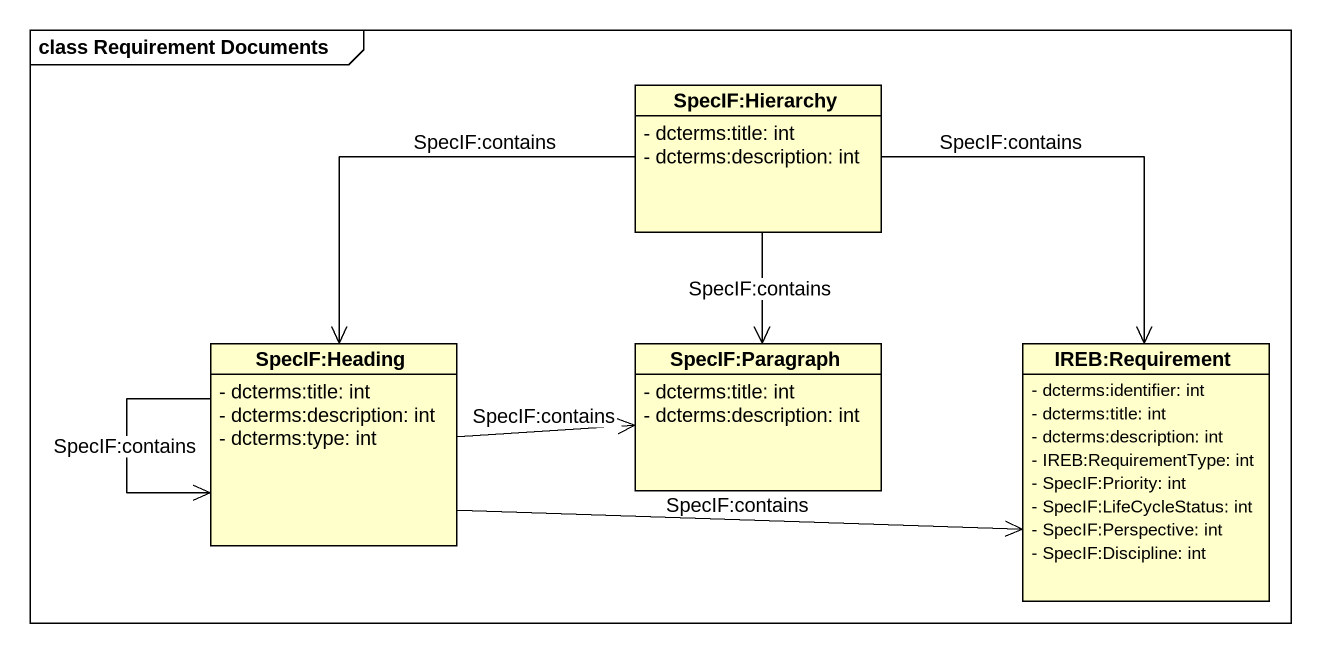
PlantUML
@startuml
mainframe class Requirement Documents
hide circle
hide empty members
skinparam classAttributeIconSize 0
class "SpecIF:Hierarchy" as SpecIF_Hierarchy {
  - dcterms:title: int
  - dcterms:description: int
}
class "SpecIF:Heading" as SpecIF_Heading {
  - dcterms:title: int
  - dcterms:description: int
  - dcterms:type: int
}
class "SpecIF:Paragraph" as SpecIF_Paragraph {
  - dcterms:title: int
  - dcterms:description: int
}
class "IREB:Requirement" as IREB_Requirement {
  - dcterms:identifier: int
  - dcterms:title: int
  - dcterms:description: int
  - IREB:RequirementType: int
  - SpecIF:Priority: int
  - SpecIF:LifeCycleStatus: int
  - SpecIF:Perspective: int
  - SpecIF:Discipline: int
}
SpecIF_Hierarchy --> SpecIF_Heading : SpecIF:contains
SpecIF_Hierarchy --> SpecIF_Paragraph : SpecIF:contains
SpecIF_Hierarchy --> IREB_Requirement : SpecIF:contains
SpecIF_Heading --> SpecIF_Heading : SpecIF:contains
SpecIF_Heading -right-> SpecIF_Paragraph : SpecIF:contains
SpecIF_Heading -right-> IREB_Requirement : SpecIF:contains
@enduml
